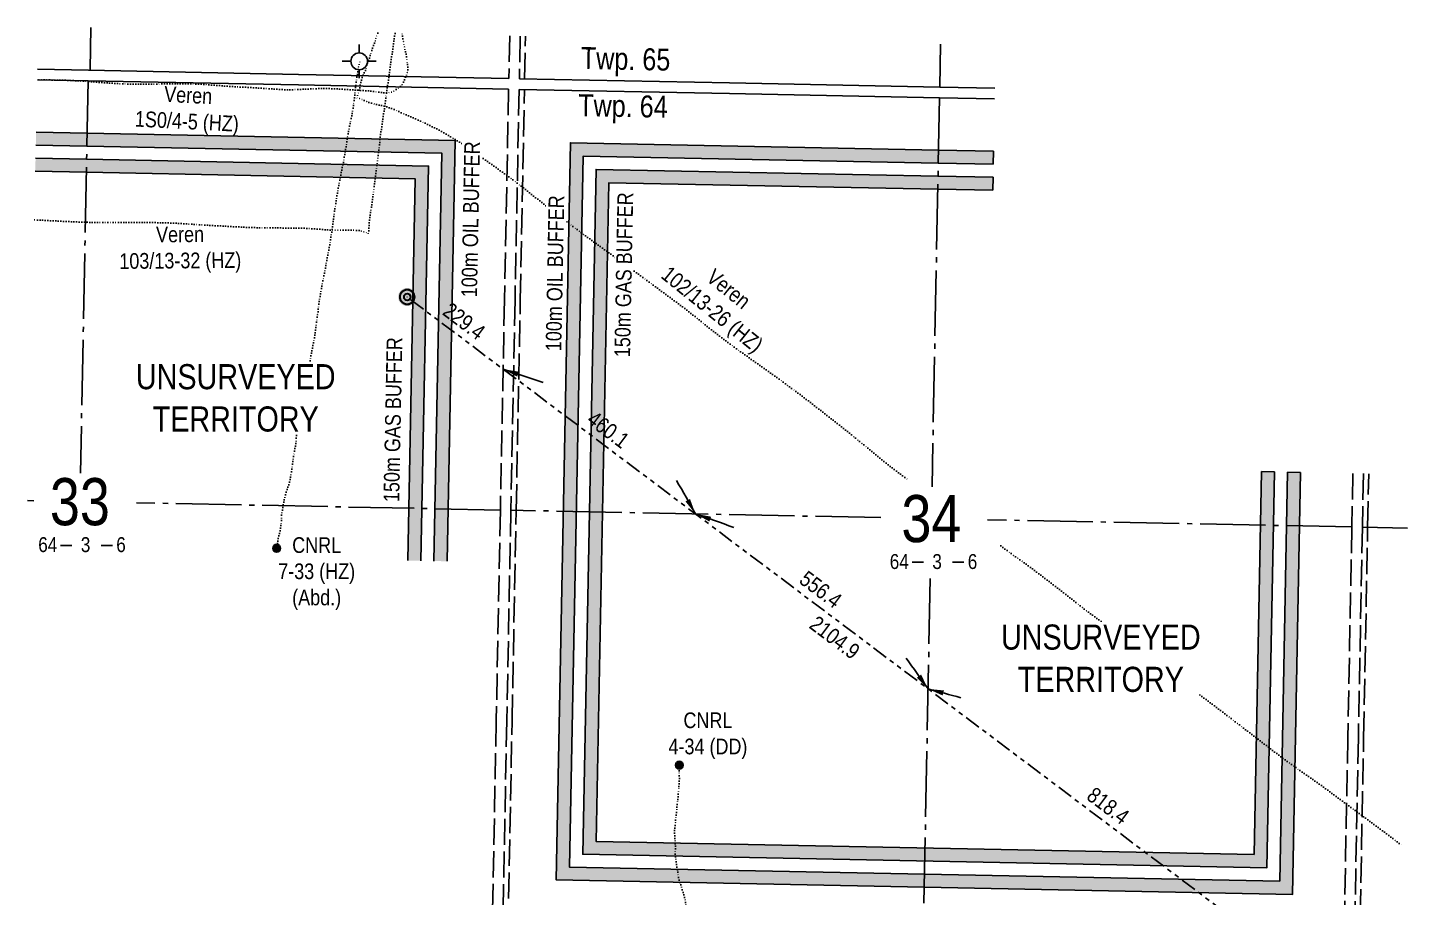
# Model space of a CAD drawing. Extents: x 398953 to 418778, y 6021401 to 6052343.
# Drawn here: x 416142 to 418778, y 6036277 to 6037939 of the extents above; entities that cross this region are included whole.
import ezdxf
from ezdxf.enums import TextEntityAlignment as Align

# ---------------------------------------------------------------- set-up
doc = ezdxf.new("R2010")
doc.units = 0
doc.header["$LTSCALE"] = 5
for name, pattern in [('foc-DOT', [1, 0.2, -0.8]), ('foc-DRILLPATH', [14.75, 6, -1.75, 1.75, -1.75, 1.75, -1.75]), ('foc-QUARTERLINE', [33, 25, -3, 2, -3]), ('foc-UNSURVEYED', [12.5, 10, -2.5])]:
    doc.linetypes.add(name, pattern=pattern)
for name, color, linetype in [('10', 1, 'Continuous'), ('9', 3, 'Continuous'), ('ABADATA-DRILL', 8, 'foc-DOT'), ('ABADATA-DRILL-T', 8, 'Continuous'), ('AS-TARGET-GAS', 182, 'Continuous'), ('AS-TARGET-GAS-H', 181, 'Continuous'), ('AS-TARGET-OIL', 146, 'Continuous'), ('AS-TARGET-OIL-H', 131, 'Continuous'), ('D-TXT', 6, 'Continuous'), ('DETAIL-T', 7, 'Continuous'), ('DRILL-T', 8, 'Continuous'), ('L-BD', 7, 'Continuous'), ('L-MON', 1, 'Continuous'), ('L-SEC', 7, 'Continuous'), ('L-SECLBL', 7, 'Continuous'), ('L-SECQ', 8, 'foc-QUARTERLINE'), ('L-USEC', 7, 'foc-UNSURVEYED'), ('P-BUFFER-PURPLE-T', 187, 'Continuous'), ('P-PDRILLPATH', 12, 'foc-DRILLPATH')]:
    doc.layers.add(name, color=color, linetype=linetype)
doc.styles.add('80CG', font='ARIALN.TTF', dxfattribs={"height": 10})
doc.styles.add('80L', font='ARIALN.TTF', dxfattribs={"height": 10})
doc.styles.add('SIMPLEX', font='ARIALN.TTF')
doc.dimstyles.new('Compass 5 000', dxfattribs={"dimscale": 5, "dimtxt": 9, "dimasz": 2, "dimexe": 0.2, "dimexo": 0.0625, "dimgap": 0.5, "dimtad": 0, "dimtih": 1, "dimtoh": 1, "dimzin": 0, "dimdsep": 46, "dimtxsty": '80CG', "dimcen": 0.1, "dimse1": 1, "dimse2": 1, "dimclrd": 256, "dimclrt": 256, "dimaunit": 1, "dimadec": 4, "dimazin": 0, "dimtfac": 0.06, "dimtofl": 0, "dimtmove": 0, "dimatfit": 1, "dimfxl": 0.2, "dimtolj": 1, "dimtzin": 0, "dimlwd": -1, "dimarcsym": 0})

# ---------------------------------------------------------------- blocks, each defined once
blk = doc.blocks.new('L-SECLBL')
at = {"layer": '9', "color": 7}
for p, q in [((-5.08, -27.83), (-12.29, -27.83)), ((20.7, -27.83), (13.5, -27.83))]:
    blk.add_line(p, q, dxfattribs=at)
at = {"layer": '10', "color": 2, "style": 'SIMPLEX'}
blk.add_attdef('SEC', text='', height=30, dxfattribs=at).set_placement((0, 0), align=Align.MIDDLE)
at = {"layer": '10', "color": 5, "style": '80L'}
blk.add_attdef('TWP', text='', height=9.5, dxfattribs=at).set_placement((-14.43, -27.37), align=Align.MIDDLE_RIGHT)
blk.add_attdef('RGE', text='', height=9.5, dxfattribs=at).set_placement((3.62, -27.37), align=Align.MIDDLE_CENTER)
blk.add_attdef('MER', text='', height=9.5, dxfattribs=at).set_placement((23.17, -27.37), align=Align.MIDDLE_LEFT)
blk = doc.blocks.new('BH-Existing')
at = {"layer": 'ABADATA-DRILL-T'}
h = blk.add_hatch(color=256, dxfattribs=at)
h.dxf.hatch_style = 1
edge = h.paths.add_edge_path()
edge.add_arc((0, 0), 0.5, 0, 360)
blk.add_circle((0, 0), 0.5, dxfattribs=at)
blk = doc.blocks.new('GABD')
for p, q in [((0, 0.81), (0, 1.62)), ((-0.81, 0), (-1.62, 0)), ((1.62, 0), (0.81, 0)), ((0, -0.81), (0, -1.62))]:
    blk.add_line(p, q)
blk.add_circle((0, 0), 0.8)
blk = doc.blocks.new('plbh')
at = {"layer": 'L-MON'}
h = blk.add_hatch(color=255, dxfattribs=at)
h.dxf.hatch_style = 1
edge = h.paths.add_edge_path()
edge.add_arc((0, 0), 1.16, 0, 360)
h = blk.add_hatch(color=256, dxfattribs=at)
h.dxf.hatch_style = 1
h.paths.add_polyline_path([(-0.96, 0, 1), (0.96, 0, 1)])
h.paths.add_polyline_path([(0.91, 0, -1), (-0.91, 0, -1)], flags=16)
h.paths.add_polyline_path([(0.45, 0, -1), (-0.45, 0, -1)], flags=0)
h = blk.add_hatch(color=256, dxfattribs=at)
h.dxf.hatch_style = 1
h.paths.add_polyline_path([(-0.45, 0, 1), (0.45, 0, 1)])
h.paths.add_polyline_path([(0.4, 0, -1), (-0.4, 0, -1)], flags=16)
at = {"layer": 'L-MON', "color": 240}
for radius in [0.96, 0.91, 0.45, 0.4]:
    blk.add_circle((0, 0), radius, dxfattribs=at)

msp = doc.modelspace()

# ---------------------------------------------------------------- hatches: boundary and pattern name
at = {"layer": 'AS-TARGET-GAS-H'}
h = msp.add_hatch(color=256, dxfattribs=at)
h.dxf.hatch_style = 1
h.paths.add_polyline_path([(416156.552, 6037664.002), (416254.216, 6037662.059), (416882.577, 6037649.563), (416868.319, 6036920.377), (416893.303, 6036919.88), (416908.049, 6037674.051), (416254.713, 6037687.044), (416157.134, 6037688.984)])
h = msp.add_hatch(color=256, dxfattribs=at)
h.dxf.hatch_style = 1
h.paths.add_polyline_path([(418498.986, 6037090.143), (418484.956, 6036358.78), (417227.862, 6036383.742), (417252.468, 6037642.207), (417880.703, 6037629.712), (417985.82, 6037627.622), (417986.317, 6037652.606), (417881.2, 6037654.696), (417227.972, 6037667.688), (417202.389, 6036359.254), (418509.461, 6036333.299), (418523.971, 6037089.664)])
at = {"layer": 'AS-TARGET-OIL-H'}
h = msp.add_hatch(color=256, dxfattribs=at)
h.dxf.hatch_style = 1
h.paths.add_polyline_path([(416157.716, 6037713.967), (416255.21, 6037712.028), (416933.522, 6037698.538), (416918.288, 6036919.384), (416943.272, 6036918.888), (416958.995, 6037723.026), (416255.707, 6037737.012), (416158.298, 6037738.949)])
h = msp.add_hatch(color=256, dxfattribs=at)
h.dxf.hatch_style = 1
h.paths.add_polyline_path([(417986.814, 6037677.59), (417987.311, 6037702.574), (417882.194, 6037704.665), (417178.981, 6037718.651), (417151.444, 6036310.278), (418558.47, 6036282.338), (418573.94, 6037088.705), (418548.955, 6037089.184), (418533.966, 6036307.818), (417176.916, 6036334.766), (417203.477, 6037693.169), (417881.697, 6037679.681)])

# ---------------------------------------------------------------- linework, layer by layer
at = {"layer": 'ABADATA-DRILL', "flags": 128}
for points in [[(416843.883, 6037927.153), (416843.18, 6037922.325), (416842.462, 6037917.328), (416841.775, 6037912.401), (416841.108, 6037907.453), (416839.817, 6037897.767), (416838.305, 6037888.004), (416836.603, 6037878.266), (416835.064, 6037868.654), (416833.781, 6037858.858), (416832.701, 6037849.177), (416831.442, 6037839.55), (416829.861, 6037829.339), (416828.223, 6037818.779), (416826.639, 6037807.918), (416825.9, 6037802.372), (416825.179, 6037796.745), (416823.763, 6037785.75), (416823.061, 6037780.543), (416822.36, 6037775.416), (416821.68, 6037770.348), (416820.971, 6037765.311), (416820.265, 6037760.454), (416819.528, 6037755.508), (416818.018, 6037745.826), (416817.297, 6037741.229), (416816.604, 6037736.522), (416815.418, 6037727.063), (416815.088, 6037723.999), (416814.777, 6037720.904), (416814.455, 6037717.72), (416814.133, 6037714.586), (416813.812, 6037711.472), (416813.47, 6037708.308), (416813.106, 6037705.084), (416812.681, 6037701.772), (416812.247, 6037698.5), (416811.412, 6037692.155), (416811.04, 6037689.012), (416810.435, 6037684.203), (416809.738, 6037679.235), (416809.039, 6037674.208), (416808.335, 6037668.931), (416807.649, 6037663.573), (416807.016, 6037658.315), (416805.814, 6037648.057), (416804.492, 6037638.291), (416803.813, 6037633.753), (416803.153, 6037629.175), (416802.533, 6037624.607), (416801.951, 6037619.957), (416801.412, 6037615.407), (416800.886, 6037611.066), (416800.365, 6037606.946), (416799.783, 6037602.746), (416799.158, 6037598.458), (416798.503, 6037594.09), (416797.838, 6037589.812), (416797.202, 6037585.414), (416796.624, 6037580.934), (416796.067, 6037576.524), (416794.982, 6037568.124), (416794.333, 6037560.585), (416794.208, 6037557.247), (416794.038, 6037554.2), (416793.825, 6037551.513), (416793.579, 6037549.158), (416793.272, 6037547.264), (416792.943, 6037545.83), (416792.745, 6037544.913), (416792.667, 6037544.495), (416792.398, 6037544.55), (416791.965, 6037544.889), (416791.46, 6037545.189), (416790.987, 6037545.528), (416790.574, 6037545.866), (416790.415, 6037545.949), (416790.267, 6037546.032), (416790.177, 6037546.064), (416789.761, 6037546.232), (416789.115, 6037546.485), (416788.222, 6037546.843), (416787.151, 6037547.294), (416785.94, 6037547.788), (416784.551, 6037548.325), (416783.001, 6037548.886), (416781.261, 6037549.41), (416779.36, 6037549.887), (416777.369, 6037550.347), (416775.217, 6037550.759), (416772.832, 6037551.056), (416770.254, 6037551.166), (416767.374, 6037551.203), (416764.104, 6037551.257), (416760.416, 6037551.37), (416756.477, 6037551.467), (416752.367, 6037551.508), (416748.077, 6037551.552), (416743.647, 6037551.599), (416739.176, 6037551.577), (416734.444, 6037551.55), (416729.443, 6037551.518), (416724.113, 6037551.593), (416718.506, 6037551.813), (416712.734, 6037552.237), (416706.773, 6037552.754), (416700.522, 6037553.277), (416693.991, 6037553.835), (416687.179, 6037554.279), (416680.054, 6037554.629), (416672.659, 6037554.955), (416665.923, 6037555.217), (416658.706, 6037555.409), (416658.206, 6037555.419), (416650.346, 6037555.493), (416642.295, 6037555.541), (416634.095, 6037555.612), (416625.694, 6037555.668), (416617.054, 6037555.717), (416608.223, 6037555.761), (416599.233, 6037555.858), (416590.044, 6037556.018), (416580.676, 6037556.222), (416571.2, 6037556.468), (416561.624, 6037556.807), (416551.981, 6037557.246), (416542.269, 6037557.757), (416542.209, 6037557.758), (416532.568, 6037558.288), (416522.857, 6037558.829), (416513.175, 6037559.369), (416503.474, 6037559.93), (416493.783, 6037560.48), (416484.122, 6037561.03), (416474.432, 6037561.641), (416464.723, 6037562.252), (416450.248, 6037563.156), (416435.653, 6037564.093), (416421.176, 6037564.878), (416406.573, 6037565.415), (416396.876, 6037565.665), (416387.25, 6037565.924), (416377.531, 6037566.105), (416363.031, 6037566.24), (416348.409, 6037566.268), (416338.707, 6037566.238), (416319.301, 6037566.139), (416309.599, 6037566.13), (416299.887, 6037566.151), (416290.166, 6037566.182), (416280.445, 6037566.203), (416270.744, 6037566.273), (416261.036, 6037566.454), (416251.339, 6037566.725), (416241.624, 6037567.046), (416231.939, 6037567.416), (416222.225, 6037567.807), (416212.512, 6037568.248), (416202.81, 6037568.759), (416188.332, 6037569.503), (416173.714, 6037570.251), (416159.235, 6037570.985), (416154.39, 6037571.216)], [(416857.595, 6037926.884), (416857.728, 6037925.939), (416858.112, 6037923.041), (416858.516, 6037920.222), (416858.913, 6037917.494), (416859.299, 6037914.766), (416859.735, 6037911.997), (416860.231, 6037909.266), (416860.709, 6037906.617), (416861.209, 6037904.066), (416861.72, 6037901.526), (416862.23, 6037898.975), (416862.77, 6037896.434), (416863.35, 6037893.882), (416863.959, 6037891.29), (416864.598, 6037888.687), (416865.186, 6037886.035), (416865.661, 6037883.235), (416866.064, 6037880.346), (416866.449, 6037877.528), (416866.856, 6037874.82), (416867.254, 6037872.161), (416867.591, 6037869.494), (416867.838, 6037866.769), (416868.013, 6037863.975), (416868.126, 6037861.092), (416868.11, 6037858.202), (416867.873, 6037855.346), (416867.358, 6037852.535), (416866.545, 6037849.841), (416865.615, 6037847.319), (416864.691, 6037845.056), (416863.801, 6037843.034), (416862.984, 6037841.159), (416862.249, 6037839.393), (416861.585, 6037837.686), (416860.922, 6037835.999), (416860.158, 6037834.264), (416859.304, 6037832.54), (416858.351, 6037830.888), (416857.261, 6037829.349), (416855.983, 6037827.934), (416854.617, 6037826.631), (416853.221, 6037825.348), (416851.766, 6037824.096), (416850.242, 6037822.896), (416848.629, 6037821.728), (416847.767, 6037821.134), (416845.364, 6037819.481), (416843.642, 6037818.355), (416841.76, 6037817.262), (416839.65, 6037816.243), (416837.282, 6037815.359), (416834.707, 6037814.64), (416832.016, 6037814.123), (416829.32, 6037813.815), (416826.548, 6037813.75), (416823.69, 6037813.886), (416820.775, 6037814.183), (416817.832, 6037814.561), (416814.8, 6037814.981), (416811.419, 6037815.468), (416807.619, 6037816.012), (416803.518, 6037816.533), (416798.986, 6037816.982), (416794.183, 6037817.357), (416788.889, 6037817.751), (416783.138, 6037818.224), (416776.975, 6037818.645), (416770.49, 6037818.972), (416763.816, 6037819.354), (416756.934, 6037819.829), (416749.852, 6037820.318), (416740.132, 6037820.909), (416719.897, 6037821.877), (416711.9, 6037822.094), (416703.789, 6037822.104), (416695.524, 6037821.936), (416687.156, 6037821.61), (416678.656, 6037821.217), (416670.036, 6037820.786), (416661.276, 6037820.369), (416652.447, 6037819.992), (416643.461, 6037819.778), (416634.381, 6037819.857), (416625.226, 6037820.217), (416616.075, 6037820.767), (416606.967, 6037821.436), (416605.079, 6037821.593), (416597.788, 6037822.096), (416579.177, 6037823.242), (416569.905, 6037823.754), (416542.331, 6037825.367), (416520.026, 6037826.835), (416504.754, 6037827.895), (416495.446, 6037828.588), (416483.142, 6037829.52), (416476.799, 6037829.965), (416467.468, 6037830.519), (416458.145, 6037830.952), (416448.799, 6037831.225), (416439.489, 6037831.328), (416430.166, 6037831.292), (416420.833, 6037831.225), (416411.49, 6037831.149), (416402.185, 6037830.991), (416392.839, 6037830.765), (416383.522, 6037830.498), (416374.186, 6037830.291), (416346.212, 6037830.391), (416327.558, 6037830.858), (416318.193, 6037831.222), (416308.892, 6037831.755), (416299.563, 6037832.408), (416290.264, 6037833.081), (416280.946, 6037833.744), (416271.628, 6037834.477), (416262.311, 6037835.231), (416252.962, 6037835.884), (416243.662, 6037836.457), (416234.34, 6037836.98), (416224.567, 6037837.423), (416215.242, 6037837.746), (416205.905, 6037837.999), (416196.567, 6037838.223), (416187.249, 6037838.406), (416177.91, 6037838.52), (416168.578, 6037838.553), (416160.62, 6037838.633)], [(416810.726, 6037927.803), (416810.372, 6037926.572), (416809.767, 6037924.783), (416809.112, 6037923.026), (416808.446, 6037921.209), (416807.87, 6037919.39), (416807.393, 6037917.499), (416806.871, 6037915.359), (416806.225, 6037913.041), (416805.553, 6037910.914), (416804.772, 6037908.839), (416803.982, 6037906.794), (416803.232, 6037904.748), (416802.326, 6037902.425), (416801.295, 6037899.815), (416800.335, 6037897.284), (416799.509, 6037894.979), (416798.732, 6037892.584), (416797.906, 6037889.76), (416796.968, 6037886.788), (416795.991, 6037883.896), (416795.097, 6037881.193), (416794.165, 6037878.551), (416793.163, 6037875.87), (416792.158, 6037873.129), (416791.287, 6037870.526), (416790.565, 6037867.89), (416790.026, 6037865.37), (416789.459, 6037863.001), (416788.845, 6037860.792), (416788.154, 6037858.685), (416787.304, 6037856.662), (416786.313, 6037854.561), (416785.279, 6037852.371), (416784.236, 6037850.171), (416783.206, 6037848.14), (416782.249, 6037846.269), (416781.357, 6037844.146), (416780.499, 6037841.692), (416779.772, 6037839.326), (416779.245, 6037836.966), (416778.829, 6037834.624), (416778.392, 6037832.222), (416777.82, 6037829.593), (416777.205, 6037826.794), (416776.602, 6037824.106), (416776.023, 6037821.597), (416775.438, 6037819.308), (416774.825, 6037817.129), (416774.185, 6037815.111), (416773.867, 6037814.197), (416773.559, 6037813.283), (416773.068, 6037811.693), (416772.65, 6037810.261), (416772.274, 6037808.948), (416771.889, 6037807.705), (416771.507, 6037806.562), (416771.166, 6037805.529), (416770.89, 6037804.684), (416770.822, 6037804.275), (416770.841, 6037804.245), (416771.028, 6037804.091), (416771.276, 6037803.996), (416771.566, 6037803.961), (416771.625, 6037803.95), (416772.174, 6037803.879), (416773.221, 6037803.698), (416774.604, 6037803.331), (416776.224, 6037802.809), (416778.162, 6037802.171), (416780.446, 6037801.336), (416783.125, 6037800.233), (416783.412, 6037800.117), (416786.496, 6037798.756), (416789.964, 6037797.098), (416793.734, 6037795.524), (416798.049, 6037794.218), (416801.173, 6037793.367), (416804.497, 6037792.491), (416808.062, 6037791.711), (416811.947, 6037790.925), (416816.172, 6037790.092), (416820.505, 6037789.196), (416825.163, 6037788.035), (416830.193, 6037786.435), (416835.524, 6037784.44), (416841.26, 6037782.117), (416847.491, 6037779.544), (416853.968, 6037776.787), (416860.78, 6037773.782), (416867.83, 6037770.673), (416875.139, 6037767.489), (416876.428, 6037766.923), (416882.566, 6037764.222), (416889.963, 6037760.916), (416890.151, 6037760.833), (416897.408, 6037757.519), (416900.907, 6037755.91), (416914.315, 6037749.596), (416923.191, 6037745.25), (416931.101, 6037741.064), (416938.954, 6037736.549), (416946.833, 6037731.853), (416954.74, 6037727.067), (416962.706, 6037722.21), (416970.75, 6037717.221), (416978.82, 6037712.061), (416986.856, 6037706.692), (416994.829, 6037701.154), (417002.631, 6037695.57), (417002.729, 6037695.498), (417010.579, 6037689.793), (417018.459, 6037684.117), (417026.369, 6037678.471), (417034.301, 6037672.864), (417042.202, 6037667.227), (417050.041, 6037661.522), (417057.9, 6037655.777), (417065.749, 6037650.061), (417073.566, 6037644.267), (417081.242, 6037638.345), (417088.875, 6037632.334), (417096.221, 6037626.478), (417103.794, 6037620.428), (417111.397, 6037614.398), (417119.05, 6037608.386), (417126.725, 6037602.434), (417134.39, 6037596.482), (417142.064, 6037590.531), (417149.739, 6037584.589), (417157.414, 6037578.677), (417165.16, 6037572.803), (417172.876, 6037566.921), (417180.492, 6037561.04), (417188.228, 6037555.147), (417196.015, 6037549.333), (417203.822, 6037543.518), (417215.475, 6037534.898), (417227.279, 6037526.334), (417239.055, 6037517.861), (417250.939, 6037509.316), (417262.716, 6037500.863), (417274.631, 6037492.347), (417286.376, 6037483.845), (417298.127, 6037475.122), (417309.8, 6037466.521), (417321.654, 6037457.927), (417333.368, 6037449.385), (417345.129, 6037440.672), (417356.761, 6037432.012), (417368.533, 6037423.329), (417380.175, 6037414.689), (417391.865, 6037405.887), (417403.363, 6037397.05), (417414.376, 6037388.422), (417421.388, 6037382.873), (417432.672, 6037373.769), (417443.66, 6037364.912), (417455.015, 6037355.897), (417466.039, 6037347.369), (417477.62, 6037338.65), (417488.732, 6037330.46), (417500.446, 6037321.918), (417511.777, 6037313.734), (417523.605, 6037305.35), (417535.285, 6037297.109), (417547.072, 6037288.675), (417558.652, 6037280.416), (417570.469, 6037272.023), (417582.295, 6037263.559), (417593.969, 6037254.958), (417605.688, 6037246.166), (417617.3, 6037237.486), (417629.029, 6037228.664), (417640.517, 6037219.806), (417652.052, 6037210.788), (417663.479, 6037201.852), (417675.054, 6037192.843), (417686.501, 6037183.946), (417698.025, 6037174.868), (417709.339, 6037165.794), (417713.178, 6037162.668), (417720.688, 6037156.479), (417728.188, 6037150.271), (417735.708, 6037144.122), (417743.259, 6037137.992), (417750.77, 6037131.833), (417758.27, 6037125.655), (417765.769, 6037119.446), (417773.3, 6037113.297), (417780.892, 6037107.227), (417788.457, 6037101.287), (417796.121, 6037095.315), (417803.826, 6037089.383), (417811.593, 6037083.539), (417819.41, 6037077.744), (417824.956, 6037073.716)], [(416776.573, 6037873.432), (416776.573, 6037873.432), (416776.573, 6037873.432), (416776.582, 6037873.342), (416776.599, 6037873.212), (416776.607, 6037873.091), (416776.58, 6037872.762), (416776.482, 6037872.344), (416776.321, 6037871.807), (416776.118, 6037871.101), (416775.891, 6037870.275), (416775.631, 6037869.25), (416775.347, 6037868.035), (416775.04, 6037866.661), (416774.719, 6037865.067), (416774.395, 6037863.363), (416774.089, 6037861.509), (416773.779, 6037859.514), (416773.427, 6037857.371), (416773.042, 6037855.088), (416772.584, 6037852.657), (416772.094, 6037850.106), (416771.621, 6037847.425), (416771.127, 6037844.674), (416770.64, 6037841.803), (416770.191, 6037838.791), (416769.798, 6037835.598), (416769.433, 6037832.275), (416769.053, 6037828.751), (416768.692, 6037825.128), (416768.267, 6037821.295), (416767.801, 6037817.454), (416767.387, 6037813.701), (416766.961, 6037809.829), (416766.485, 6037805.987), (416765.947, 6037802.027), (416765.389, 6037798.067), (416764.883, 6037794.177), (416764.396, 6037790.285), (416763.939, 6037786.394), (416763.414, 6037782.573), (416762.786, 6037778.595), (416762.1, 6037774.738), (416761.294, 6037770.883), (416760.469, 6037767.098), (416759.676, 6037763.363), (416758.924, 6037759.717), (416758.15, 6037755.972), (416757.407, 6037752.246), (416756.723, 6037748.528), (416756.018, 6037744.702), (416755.305, 6037741.015), (416754.623, 6037737.348), (416753.991, 6037733.669), (416753.358, 6037729.981), (416752.694, 6037726.243), (416752.071, 6037722.505), (416751.467, 6037718.746), (416750.883, 6037715.007), (416750.34, 6037711.297), (416749.816, 6037707.566), (416749.222, 6037703.797), (416748.548, 6037700.03), (416747.864, 6037696.252), (416747.18, 6037692.535), (416746.558, 6037688.847), (416745.966, 6037685.198), (416745.293, 6037681.48), (416744.509, 6037677.735), (416743.735, 6037673.989), (416742.962, 6037670.264), (416742.219, 6037666.578), (416741.477, 6037662.912), (416740.755, 6037659.255), (416740.023, 6037655.619), (416739.302, 6037652.022), (416738.631, 6037648.415), (416737.962, 6037644.887), (416737.281, 6037641.32), (416736.59, 6037637.703), (416735.909, 6037634.096), (416735.248, 6037630.488), (416734.625, 6037626.799), (416733.973, 6037623.121), (416733.331, 6037619.463), (416732.709, 6037615.835), (416732.097, 6037612.166), (416731.514, 6037608.477), (416730.972, 6037604.817), (416730.429, 6037601.097), (416729.866, 6037597.397), (416729.293, 6037593.698), (416728.74, 6037589.978), (416728.197, 6037586.278), (416727.675, 6037582.637), (416727.184, 6037579.026), (416726.683, 6037575.416), (416726.171, 6037571.765), (416725.628, 6037568.025), (416725.053, 6037564.215), (416724.497, 6037560.396), (416723.983, 6037556.635), (416723.491, 6037552.984), (416723.02, 6037549.363), (416722.539, 6037545.741), (416722.038, 6037542.121), (416721.556, 6037538.469), (416721.063, 6037534.788), (416720.55, 6037531.078), (416720.016, 6037527.327), (416719.361, 6037523.51), (416718.595, 6037519.624), (416717.808, 6037515.759), (416716.993, 6037511.954), (416716.199, 6037508.189), (416715.424, 6037504.353), (416714.688, 6037500.527), (416713.931, 6037496.631), (416713.165, 6037492.745), (416712.479, 6037488.888), (416711.884, 6037485.089), (416711.311, 6037481.36), (416710.708, 6037477.691), (416709.975, 6037473.995), (416709.204, 6037470.339), (416708.471, 6037466.673), (416707.699, 6037463.027), (416706.939, 6037459.431), (416706.219, 6037455.885), (416705.539, 6037452.368), (416704.898, 6037448.77), (416704.237, 6037445.162), (416703.587, 6037441.564), (416702.924, 6037437.896), (416702.221, 6037434.179), (416701.56, 6037430.562), (416700.939, 6037426.953), (416700.287, 6037423.295), (416699.614, 6037419.608), (416699.023, 6037415.979), (416698.52, 6037412.288), (416698.077, 6037408.566), (416697.702, 6037404.793), (416697.399, 6037401.048), (416697.076, 6037397.343), (416696.614, 6037393.722), (416696.064, 6037390.162), (416695.527, 6037386.732), (416695.022, 6037383.431), (416694.598, 6037380.199), (416694.216, 6037377.036), (416693.8, 6037373.703), (416693.391, 6037370.181), (416692.991, 6037366.658), (416692.552, 6037363.126), (416692.041, 6037359.535), (416691.429, 6037355.856), (416690.764, 6037352.059), (416690.107, 6037348.171), (416689.492, 6037344.342), (416688.867, 6037340.534), (416688.161, 6037336.697), (416687.386, 6037332.851), (416686.599, 6037328.966), (416685.823, 6037325.111), (416685.057, 6037321.265), (416684.311, 6037317.399), (416683.595, 6037313.542), (416682.919, 6037309.665), (416682.213, 6037305.798), (416681.486, 6037301.892), (416680.789, 6037298.004), (416680.123, 6037294.167), (416679.449, 6037290.369), (416678.764, 6037286.592), (416678.058, 6037282.745), (416677.312, 6037278.869), (416676.526, 6037274.994), (416675.73, 6037271.129), (416674.923, 6037267.264), (416674.117, 6037263.399), (416673.34, 6037259.463), (416672.584, 6037255.618), (416671.87, 6037251.871), (416671.217, 6037248.173), (416670.572, 6037244.375), (416669.885, 6037240.468), (416669.251, 6037236.69), (416668.678, 6037232.96), (416668.075, 6037229.271), (416667.412, 6037225.564), (416666.707, 6037221.767), (416665.922, 6037217.981), (416665.109, 6037214.247), (416664.335, 6037210.521), (416663.562, 6037206.806), (416663.032, 6037204.236), (416662.778, 6037203.04), (416661.994, 6037199.295), (416661.983, 6037199.215), (416661.206, 6037195.31), (416660.477, 6037191.323), (416660.084, 6037189.121), (416659.769, 6037187.377), (416659.102, 6037183.469), (416658.496, 6037179.57), (416657.959, 6037175.68), (416657.722, 6037173.814), (416657.432, 6037171.779), (416656.915, 6037167.869), (416656.418, 6037163.968), (416655.933, 6037160.127), (416655.498, 6037156.325), (416655.314, 6037154.618), (416655.124, 6037152.591), (416654.802, 6037148.927), (416654.41, 6037145.264), (416653.919, 6037141.673), (416653.328, 6037138.064), (416652.698, 6037134.505), (416652.098, 6037130.946), (416651.509, 6037127.407), (416650.93, 6037123.918), (416650.361, 6037120.428), (416649.773, 6037116.959), (416649.254, 6037113.479), (416648.755, 6037109.948), (416648.266, 6037106.447), (416647.806, 6037102.915), (416647.325, 6037099.294), (416646.782, 6037095.614), (416646.18, 6037091.925), (416645.568, 6037088.267), (416644.974, 6037084.517), (416644.358, 6037080.669), (416643.723, 6037076.881), (416643.054, 6037073.373), (416642.29, 6037070.108), (416641.369, 6037067.025), (416640.299, 6037063.985), (416639.198, 6037060.907), (416638.134, 6037057.657), (416637.098, 6037054.296), (416636.143, 6037050.985), (416635.258, 6037047.691), (416634.373, 6037044.428), (416633.429, 6037041.146), (416632.551, 6037037.713), (416631.781, 6037034.157), (416631.098, 6037030.48), (416630.434, 6037026.692), (416629.759, 6037022.915), (416629.066, 6037019.168), (416628.412, 6037015.45), (416627.841, 6037011.82), (416627.401, 6037008.258), (416627.103, 6037004.814), (416626.936, 6037001.416), (416626.819, 6036998.008), (416626.653, 6036994.65), (416626.38, 6036991.425), (416625.968, 6036988.293), (416625.508, 6036985.241), (416624.997, 6036982.14), (416624.483, 6036978.93), (416623.93, 6036975.7), (416623.266, 6036972.453), (416622.502, 6036969.207), (416621.741, 6036966.111), (416621.043, 6036963.185), (416620.448, 6036960.406), (416619.926, 6036957.746), (416619.487, 6036955.244), (416619.1, 6036952.891), (416618.768, 6036950.737), (416618.028, 6036945.671), (416617.781, 6036943.805)], [(418001.001, 6036948.246), (418002.135, 6036947.419), (418009.974, 6036941.674), (418017.823, 6036935.929), (418025.702, 6036930.223), (418033.612, 6036924.556), (418041.543, 6036918.93), (418049.423, 6036913.234), (418057.241, 6036907.459), (418065.039, 6036901.665), (418072.746, 6036895.872), (418080.472, 6036889.969), (418088.217, 6036884.046), (418095.922, 6036878.113), (418103.547, 6036872.212), (418111.252, 6036866.29), (418118.8, 6036860.501), (418126.484, 6036854.528), (418134.128, 6036848.527), (418141.751, 6036842.486), (418149.343, 6036836.426), (418156.986, 6036830.405), (418164.701, 6036824.462), (418172.447, 6036818.598), (418180.207, 6036812.905), (418188.138, 6036807.258), (418196.068, 6036801.591), (418203.926, 6036795.846), (418211.753, 6036789.981), (418219.509, 6036784.127), (418227.317, 6036778.323), (418235.145, 6036772.568), (418242.973, 6036766.793), (418250.801, 6036761.018), (418258.639, 6036755.223), (418266.487, 6036749.448), (418274.366, 6036743.722), (418282.225, 6036738.006), (418290.094, 6036732.291), (418297.864, 6036726.577), (418305.661, 6036720.772), (418317.242, 6036712.033), (418328.969, 6036703.111), (418340.508, 6036694.323), (418352.276, 6036685.44), (418363.857, 6036676.711), (418375.646, 6036667.887), (418383.433, 6036662.053), (418391.209, 6036656.189), (418398.985, 6036650.295), (418406.771, 6036644.421), (418414.548, 6036638.587), (418422.324, 6036632.713), (418430.079, 6036626.82), (418437.825, 6036620.907), (418445.57, 6036615.003), (418453.305, 6036609.08), (418461.019, 6036603.097), (418468.724, 6036597.165), (418480.243, 6036588.357), (418491.93, 6036579.436), (418503.439, 6036570.618), (418515.066, 6036561.688), (418526.534, 6036552.811), (418538.191, 6036543.87), (418545.438, 6036538.557), (418553.219, 6036532.973), (418561.021, 6036527.388), (418568.853, 6036521.783), (418580.69, 6036513.409), (418592.501, 6036505.205), (418604.38, 6036496.88), (418616.263, 6036488.265), (418627.926, 6036479.655), (418639.135, 6036471.333), (418650.778, 6036462.712), (418662.609, 6036454.028), (418674.324, 6036445.476), (418685.405, 6036437.307), (418697.048, 6036428.657), (418708.473, 6036420.151), (418720.115, 6036411.51), (418731.62, 6036403.003), (418743.222, 6036394.303), (418754.594, 6036385.668), (418766.185, 6036376.949), (418766.331, 6036376.839)], [(417402.599, 6035855.276), (417396.322, 6035850.847), (417395.805, 6035850.507), (417395.501, 6035850.303), (417395.197, 6035850.099), (417394.924, 6035849.934), (417394.722, 6035849.838), (417394.54, 6035849.772), (417394.359, 6035849.715), (417394.168, 6035849.669), (417393.958, 6035849.623), (417393.746, 6035849.567), (417393.545, 6035849.501), (417393.344, 6035849.435), (417393.163, 6035849.389), (417393.043, 6035849.381), (417392.963, 6035849.382), (417392.892, 6035849.374), (417392.833, 6035849.395), (417392.794, 6035849.456), (417392.776, 6035849.536), (417392.757, 6035849.636), (417392.719, 6035849.727), (417392.681, 6035849.838), (417392.665, 6035850.018), (417392.661, 6035850.309), (417392.678, 6035850.688), (417392.707, 6035851.168), (417392.74, 6035851.797), (417392.764, 6035852.547), (417392.781, 6035853.417), (417392.802, 6035854.467), (417392.835, 6035855.666), (417392.881, 6035856.995), (417392.94, 6035858.455), (417393.03, 6035860.033), (417393.174, 6035861.771), (417393.328, 6035863.488), (417393.513, 6035865.295), (417393.704, 6035867.361), (417393.897, 6035869.568), (417394.082, 6035871.865), (417394.258, 6035874.252), (417394.457, 6035876.729), (417394.688, 6035879.345), (417394.951, 6035882.09), (417395.216, 6035884.915), (417395.483, 6035887.801), (417395.792, 6035890.835), (417396.109, 6035893.749), (417396.448, 6035896.763), (417396.769, 6035899.878), (417397.114, 6035903.242), (417397.471, 6035906.645), (417397.859, 6035910.138), (417398.25, 6035913.742), (417398.641, 6035917.425), (417398.972, 6035921.009), (417399.264, 6035924.714), (417399.508, 6035928.51), (417399.732, 6035932.316), (417399.927, 6035936.123), (417400.069, 6035939.841), (417400.192, 6035943.549), (417400.286, 6035947.388), (417400.349, 6035951.108), (417400.372, 6035954.868), (417400.367, 6035958.689), (417400.339, 6035962.36), (417400.302, 6035966.122), (417400.265, 6035969.833), (417400.207, 6035973.535), (417400.115, 6035977.027), (417399.995, 6035980.63), (417399.874, 6035984.153), (417399.734, 6035987.737), (417399.574, 6035991.34), (417399.416, 6035995.004), (417399.256, 6035998.608), (417399.097, 6036002.282), (417398.948, 6036005.905), (417398.775, 6036009.339), (417398.579, 6036012.614), (417398.348, 6036016.159), (417398.104, 6036019.515), (417397.82, 6036022.941), (417397.468, 6036026.408), (417397.085, 6036029.866), (417396.694, 6036033.395), (417396.398, 6036036.681), (417396.143, 6036040.007), (417395.881, 6036043.502), (417395.638, 6036046.918), (417395.407, 6036050.463), (417395.218, 6036054.117), (417395.072, 6036057.891), (417394.948, 6036061.774), (417394.844, 6036065.677), (417394.712, 6036069.68), (417394.587, 6036073.543), (417394.436, 6036077.557), (417394.216, 6036081.662), (417393.983, 6036085.628), (417393.784, 6036089.792), (417393.714, 6036093.874), (417393.752, 6036097.904), (417393.868, 6036101.793), (417394.046, 6036105.77), (417394.211, 6036109.628), (417394.309, 6036113.616), (417394.374, 6036117.466), (417394.441, 6036121.375), (417394.496, 6036125.235), (417394.548, 6036128.935), (417394.578, 6036132.535), (417394.566, 6036136.016), (417394.494, 6036139.508), (417394.322, 6036142.952), (417394.052, 6036146.568), (417393.723, 6036150.205), (417393.357, 6036154.003), (417392.982, 6036157.851), (417392.647, 6036161.708), (417392.441, 6036165.493), (417392.357, 6036169.365), (417392.36, 6036173.146), (417392.384, 6036176.906), (417392.425, 6036180.566), (417392.454, 6036184.106), (417392.49, 6036187.466), (417392.56, 6036190.525), (417392.64, 6036193.624), (417392.727, 6036196.533), (417392.866, 6036199.541), (417393.034, 6036202.508), (417393.18, 6036205.386), (417393.308, 6036208.344), (417393.447, 6036211.382), (417393.719, 6036214.547), (417394.099, 6036217.66), (417394.634, 6036220.961), (417395.26, 6036224.319), (417395.873, 6036227.578), (417396.488, 6036230.886), (417397.103, 6036234.195), (417397.688, 6036237.514), (417398.235, 6036240.944), (417398.681, 6036244.316), (417398.991, 6036247.421), (417399.251, 6036251.006), (417399.364, 6036254.245), (417399.381, 6036257.645), (417399.281, 6036261.238), (417399.08, 6036264.782), (417398.629, 6036268.302), (417397.929, 6036271.906), (417397.148, 6036275.452), (417396.325, 6036278.879), (417395.354, 6036282.448), (417394.333, 6036285.979), (417393.249, 6036289.381), (417392.143, 6036292.653), (417391.104, 6036295.814), (417390.203, 6036298.852), (417389.301, 6036301.85), (417388.251, 6036304.891), (417387.044, 6036308.135), (417385.905, 6036311.788), (417385.082, 6036315.745), (417384.56, 6036319.776), (417384.099, 6036323.796), (417383.557, 6036327.827), (417382.91, 6036332.081), (417382.15, 6036336.706), (417381.371, 6036341.362), (417380.665, 6036345.687), (417380.06, 6036350.02), (417379.607, 6036353.989), (417379.34, 6036357.745), (417379.259, 6036361.257), (417379.299, 6036364.837), (417379.399, 6036368.456), (417379.46, 6036372.065), (417379.407, 6036375.517), (417379.25, 6036378.721), (417379.068, 6036381.735), (417378.861, 6036384.96), (417378.663, 6036388.134), (417378.471, 6036391.088), (417378.262, 6036394.223), (417378.076, 6036397.517), (417378.01, 6036400.799), (417378.063, 6036403.999), (417378.215, 6036407.196), (417378.437, 6036410.373), (417378.719, 6036413.518), (417379.064, 6036416.882), (417379.396, 6036420.056), (417379.707, 6036423.16), (417380.018, 6036426.265), (417380.307, 6036429.33), (417380.607, 6036432.395), (417380.958, 6036435.498), (417381.38, 6036438.701), (417381.793, 6036441.903), (417382.134, 6036445.047), (417382.459, 6036448.361), (417382.787, 6036451.856), (417383.128, 6036455.49), (417383.501, 6036459.203), (417383.852, 6036462.827), (417384.224, 6036466.5), (417384.635, 6036470.143), (417385.031, 6036473.516), (417385.38, 6036476.57), (417385.624, 6036479.346), (417385.808, 6036482.093), (417385.981, 6036484.79), (417386.204, 6036487.496), (417386.501, 6036490.411), (417386.792, 6036493.545), (417386.963, 6036496.693), (417387.037, 6036499.962), (417387.063, 6036503.352), (417387.032, 6036506.863), (417386.974, 6036510.575), (417386.907, 6036514.297), (417386.835, 6036517.809), (417386.793, 6036521.261), (417386.79, 6036523.181), (417386.982, 6036529.429)]]:
    msp.add_lwpolyline(points, dxfattribs=at)
at = {"layer": 'AS-TARGET-GAS-H', "flags": 128}
for points in [[(416157.134, 6037688.984), (416254.713, 6037687.044), (416908.049, 6037674.051), (416893.303, 6036919.88)], [(416156.552, 6037664.002), (416254.216, 6037662.059), (416882.577, 6037649.563), (416868.319, 6036920.377)], [(418523.971, 6037089.664), (418509.461, 6036333.299), (417202.389, 6036359.254), (417227.972, 6037667.688), (417881.2, 6037654.696), (417986.317, 6037652.606)], [(418498.986, 6037090.143), (418484.956, 6036358.78), (417227.862, 6036383.742), (417252.468, 6037642.207), (417880.703, 6037629.712), (417985.82, 6037627.622)], [(417985.82, 6037627.622), (417986.317, 6037652.606)], [(418498.986, 6037090.143), (418523.971, 6037089.664)]]:
    msp.add_lwpolyline(points, dxfattribs=at)
at = {"layer": 'AS-TARGET-OIL-H', "flags": 128}
for points in [[(416158.298, 6037738.949), (416255.707, 6037737.012), (416958.995, 6037723.026), (416943.272, 6036918.888)], [(418573.94, 6037088.705), (418558.47, 6036282.338), (417151.444, 6036310.278), (417178.981, 6037718.651), (417882.194, 6037704.665), (417987.311, 6037702.574)], [(416157.716, 6037713.967), (416255.21, 6037712.028), (416933.522, 6037698.538), (416918.288, 6036919.384)], [(418548.955, 6037089.184), (418533.966, 6036307.818), (417176.916, 6036334.766), (417203.477, 6037693.169), (417881.697, 6037679.681), (417986.814, 6037677.59)], [(417986.814, 6037677.59), (417987.311, 6037702.574)], [(418548.955, 6037089.184), (418573.94, 6037088.705)]]:
    msp.add_lwpolyline(points, dxfattribs=at)
at = {"layer": 'L-SEC'}
for p, q in [((416258.091, 6037857.053), (416161.094, 6037858.982)), ((416659.685, 6037849.067), (416258.091, 6037857.053)), ((417061.279, 6037841.08), (416659.685, 6037849.067)), ((416160.626, 6037838.879), (416257.695, 6037836.948)), ((416257.695, 6037836.948), (416659.29, 6037828.962)), ((416659.29, 6037828.962), (417060.886, 6037820.975)), ((417080.999, 6037820.576), (417482.586, 6037812.588)), ((417482.979, 6037832.692), (417081.392, 6037840.681)), ((417884.573, 6037824.705), (417482.979, 6037832.692)), ((417989.689, 6037822.615), (417884.573, 6037824.705)), ((417482.586, 6037812.588), (417884.182, 6037804.601)), ((417884.182, 6037804.601), (417989.298, 6037802.511))]:
    msp.add_line(p, q, dxfattribs=at)
at = {"layer": 'L-SECQ'}
for p, q in [((416262.931, 6037938.545), (416261.352, 6037858.712)), ((417886.16, 6037906.716), (417884.571, 6037824.705)), ((416257.695, 6037836.948), (416242.902, 6037087.132)), ((417884.182, 6037804.601), (417869.779, 6037061.298)), ((416153.866, 6037034.547), (416141.893, 6037034.785)), ((417045.141, 6037016.833), (416349.946, 6037030.65)), ((417772.104, 6037002.386), (417065.254, 6037016.433)), ((418671.912, 6036984.503), (417975.671, 6036998.34)), ((418777.989, 6036982.431), (418692.025, 6036984.116)), ((417866.38, 6036885.868), (417853.02, 6036196.368))]:
    msp.add_line(p, q, dxfattribs=at)
at = {"layer": 'L-USEC'}
for p, q in [((417062.882, 6037922.859), (417061.279, 6037841.08)), ((417082.995, 6037922.465), (417081.392, 6037840.681)), ((417091.436, 6037840.481), (417093.039, 6037922.268)), ((417060.886, 6037820.975), (417053.014, 6037418.905)), ((417080.999, 6037820.576), (417073.127, 6037418.511)), ((417083.171, 6037418.306), (417091.042, 6037820.376)), ((417053.014, 6037418.905), (417045.141, 6037016.833)), ((417073.127, 6037418.511), (417065.254, 6037016.439)), ((417075.297, 6037016.234), (417083.171, 6037418.306)), ((418673.878, 6037086.788), (418671.912, 6036984.503)), ((418693.991, 6037086.401), (418692.025, 6036984.116)), ((418702.068, 6036983.904), (418704.035, 6037086.196)), ((417045.141, 6037016.833), (417037.29, 6036614.775)), ((417065.254, 6037016.44), (417057.403, 6036614.383)), ((417067.447, 6036614.177), (417075.297, 6037016.234)), ((418671.912, 6036984.503), (418664.2, 6036582.459)), ((418692.025, 6036984.117), (418684.313, 6036582.073)), ((418694.358, 6036581.861), (418702.068, 6036983.904)), ((417037.29, 6036614.775), (417029.44, 6036212.718)), ((417057.403, 6036614.383), (417049.553, 6036212.325)), ((417059.596, 6036212.119), (417067.447, 6036614.177)), ((418664.2, 6036582.459), (418656.49, 6036180.415)), ((418684.313, 6036582.074), (418676.603, 6036180.029)), ((418686.647, 6036179.816), (418694.358, 6036581.861))]:
    msp.add_line(p, q, dxfattribs=at)

# ---------------------------------------------------------------- block references
at = {"layer": 'ABADATA-DRILL-T', "xscale": 14.9999999999998, "yscale": 14.9999999999998, "zscale": 29.99999999999961}
for p in [(416617.781, 6036943.805), (417386.985, 6036529.409)]:
    msp.add_blockref('BH-Existing', p, dxfattribs=at)
at = {"layer": 'DRILL-T', "linetype": 'Continuous', "xscale": 19.99128219999974, "yscale": 19.99128219999974, "zscale": 19.99128219999974}
msp.add_blockref('GABD', (416775.515, 6037874.141), dxfattribs=at)
at = {"layer": 'L-MON', "xscale": 14.99999999999995, "yscale": 14.99999999999995, "zscale": 4.99999999999998}
msp.add_blockref('plbh', (416867.146, 6037423.851), dxfattribs=at)
at = {"layer": 'L-SECLBL', "xscale": 2.99869232999999, "yscale": 2.99869232999999}
for p, zscale, values in [((416241.83, 6037032.799), 2.249999999999989, {'SEC': '33', 'TWP': '64', 'RGE': '3', 'MER': '6'}), ((417868.6, 6037000.468), 3.999999999999979, {'SEC': '34', 'TWP': '64', 'RGE': '3', 'MER': '6'})]:
    msp.add_blockref('L-SECLBL', p, dxfattribs=dict(at, zscale=zscale)).add_auto_attribs(values)

# ---------------------------------------------------------------- texts
at = {"layer": 'ABADATA-DRILL-T', "char_height": 30, "attachment_point": 1, "style": '80L'}
for s, insert in [('\\pxqc;CNRL\\P7-33 (HZ) (Abd.)', (416607.359, 6036964.823)), ('\\pxqc;CNRL\\P4-34 (DD)', (417354.878, 6036630.098))]:
    msp.add_mtext_dynamic_manual_height_columns(s, width=173.59667, gutter_width=150, heights=[0], dxfattribs=dict(at, insert=insert))
at = {"layer": 'D-TXT', "color": 3, "char_height": 41.9634, "attachment_point": 1, "rotation": 358.876667, "style": '80L'}
for s, width, insert in [('Twp. 65', 169.41818, (417199.31, 6037901.524)), ('Twp. 64', 303.92106, (417194.252, 6037811.415))]:
    msp.add_mtext_dynamic_manual_height_columns(s, width=width, gutter_width=142.376, heights=[0], dxfattribs=dict(at, insert=insert))
at = {"layer": 'DRILL-T', "linetype": 'Continuous', "char_height": 30, "attachment_point": 1, "style": '80L'}
for s, insert, rotation in [('\\pxqc;Veren\\P1S0/4-5 (HZ)', (416294.601, 6037832.295), 357.095086), ('\\pxqc;Veren\\P103/13-32 (HZ)', (416277.879, 6037557.042), 0.545143), ('\\pxqc;Veren\\P102/13-26 (HZ)', (417370.039, 6037548.377), 321.127313)]:
    msp.add_mtext_dynamic_manual_height_columns(s, width=310.28449, gutter_width=150, heights=[0], dxfattribs=dict(at, insert=insert, rotation=rotation))
at = {"layer": 'L-BD', "style": '80L'}
msp.add_text('2104.9', height=29.9869, rotation=323.040183, dxfattribs=at).set_placement((417684.034, 6036773.319), align=Align.MIDDLE_CENTER)
at = {"layer": 'P-BUFFER-PURPLE-T', "style": '80L'}
for s, p in [('460.1', (417251.289, 6037170.452)), ('556.4', (417657.231, 6036864.999)), ('818.4', (418206.247, 6036451.889))]:
    msp.add_text(s, height=29.9869, rotation=323.040183, dxfattribs=at).set_placement(p, align=Align.MIDDLE_CENTER)

# ---------------------------------------------------------------- leaders
at = {"layer": 'P-BUFFER-PURPLE-T', "path_type": 1}
for points in [[(417050.411, 6037285.953), (417126.945, 6037260.288)], [(417417.911, 6037009.425), (417381.828, 6037073.028)], [(417417.911, 6037009.425), (417490.942, 6036983.691)], [(417862.295, 6036675.046), (417820.405, 6036734.037)], [(417862.295, 6036675.046), (417924.847, 6036658.236)]]:
    msp.add_leader(points, dimstyle='Compass 5 000', override={"dimasz": 6}, dxfattribs=at)

# ---------------------------------------------------------------- next in the draw order: texts
at = {"layer": 'AS-TARGET-GAS', "insert": (416821.797, 6037032.402), "char_height": 29.98692, "width": 317.7623, "attachment_point": 1, "rotation": 88.876678, "style": '80L', "bg_fill": 3, "box_fill_scale": 1.1, "bg_fill_color": 256, "bg_fill_transparency": 0}
msp.add_mtext('150m GAS BUFFER', dxfattribs=at)
at = {"layer": 'AS-TARGET-OIL', "insert": (416970.478, 6037423.733), "char_height": 29.98692, "attachment_point": 1, "rotation": 88.876678, "style": '80L', "bg_fill": 3, "box_fill_scale": 1.15, "bg_fill_color": 256, "bg_fill_true_color": 256, "bg_fill_transparency": 0}
msp.add_mtext_dynamic_manual_height_columns('100m OIL BUFFER', width=297.63269, gutter_width=142.376, heights=[0], dxfattribs=at)
at = {"layer": 'DETAIL-T', "color": 3, "insert": (416539.502, 6037295.548), "char_height": 47.95816, "width": 383.34799, "attachment_point": 2, "line_spacing_factor": 1.010641, "style": '80L', "bg_fill": 3, "box_fill_scale": 1.1, "bg_fill_color": 256, "bg_fill_transparency": 0}
msp.add_mtext('UNSURVEYED TERRITORY', dxfattribs=at)

# ---------------------------------------------------------------- next in the draw order: linework, layer by layer
at = {"layer": 'P-PDRILLPATH'}
msp.add_line((418548.36, 6036158.813), (416867.146, 6037423.851), dxfattribs=at)

# ---------------------------------------------------------------- next in the draw order: texts
at = {"layer": 'P-BUFFER-PURPLE-T', "style": '80L'}
msp.add_text('229.4', height=29.9869, rotation=323.040183, dxfattribs=at).set_placement((416975.906, 6037377.665), align=Align.MIDDLE_CENTER)

# ---------------------------------------------------------------- next in the draw order: texts
at = {"layer": 'AS-TARGET-GAS', "insert": (417262.838, 6037309.186), "char_height": 29.98692, "width": 317.7623, "attachment_point": 1, "rotation": 88.876678, "style": '80L', "bg_fill": 3, "box_fill_scale": 1.1, "bg_fill_color": 256, "bg_fill_transparency": 0}
msp.add_mtext('150m GAS BUFFER', dxfattribs=at)
at = {"layer": 'AS-TARGET-OIL', "insert": (417131.524, 6037320.651), "char_height": 29.98692, "attachment_point": 1, "rotation": 88.876678, "style": '80L', "bg_fill": 3, "box_fill_scale": 1.15, "bg_fill_color": 256, "bg_fill_true_color": 256, "bg_fill_transparency": 0}
msp.add_mtext_dynamic_manual_height_columns('100m OIL BUFFER', width=297.63269, gutter_width=142.376, heights=[0], dxfattribs=at)
at = {"layer": 'DETAIL-T', "color": 3, "insert": (418192.265, 6036798.098), "char_height": 47.95816, "width": 383.34799, "attachment_point": 2, "line_spacing_factor": 1.010641, "style": '80L', "bg_fill": 3, "box_fill_scale": 1.1, "bg_fill_color": 256, "bg_fill_transparency": 0}
msp.add_mtext('UNSURVEYED TERRITORY', dxfattribs=at)

doc.saveas('drawing.dxf')
